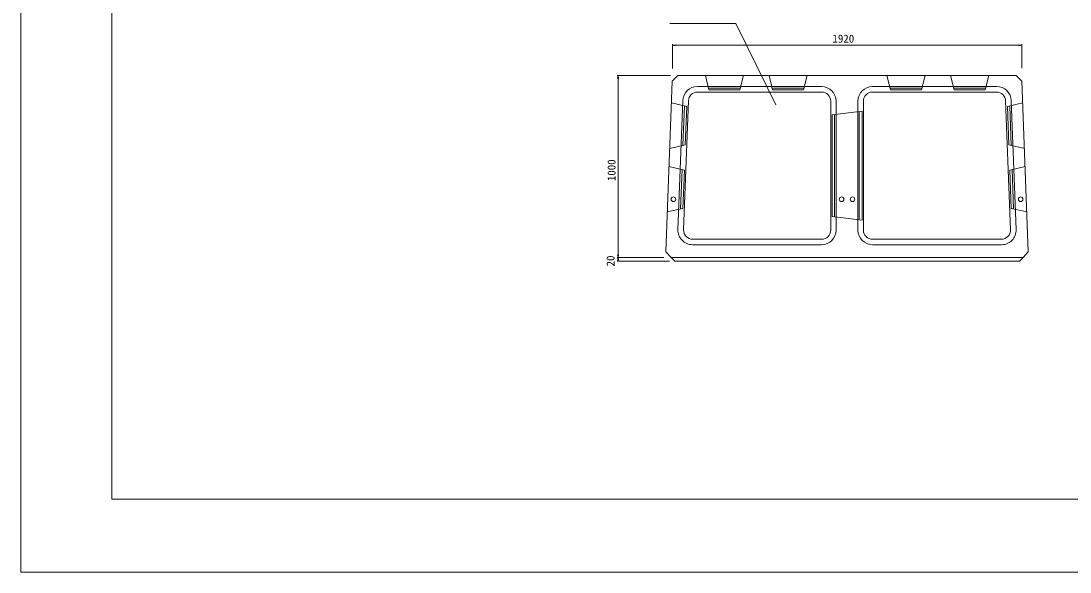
# Model space of a CAD drawing. Units: millimetres on the paper. Extents: x -6 to 835, y 0 to 594.
# Drawn here: x -5.8 to 282.5, y 0.4 to 152 of the extents above; entities that cross this region are included whole.
import ezdxf
from ezdxf.enums import TextEntityAlignment as Align

# ---------------------------------------------------------------- set-up
doc = ezdxf.new("R2010")
doc.units = ezdxf.units.MM
for name, color, linetype, lineweight in [('0_2', 7, 'Continuous', 18), ('D-STR-DIM（寸法）', 7, 'Continuous', 18), ('D-STR-STRn（構造物）', 7, 'Continuous', 18), ('D-STR-TXT（文字）', 2, 'Continuous', 18), ('D-STR（構造物外形線）', 1, 'Continuous', 18), ('D-TTL(外枠）', 2, 'Continuous', 18), ('DEFPOINTS_3', 8, 'Continuous', 18)]:
    doc.layers.add(name, color=color, linetype=linetype, lineweight=lineweight)
doc.styles.add('ＭＳ ゴシック', font='')
doc.styles.get('ＭＳ ゴシック').set_extended_font_data('MS Gothic')

msp = doc.modelspace()

# ---------------------------------------------------------------- linework, layer by layer
at = {"layer": '0_2'}
for p, q in [((173.195, 145.335), (173.945, 145.46)), ((173.945, 145.21), (173.195, 145.335)), ((268.443, 145.46), (269.193, 145.335)), ((269.193, 145.335), (268.443, 145.21)), ((158.149, 136.219), (158.274, 136.969)), ((158.274, 136.969), (158.399, 136.219)), ((158.274, 86.969), (158.149, 87.719)), ((158.149, 86.219), (158.274, 86.969)), ((158.274, 85.969), (158.149, 86.719)), ((158.399, 87.719), (158.274, 86.969)), ((158.274, 86.969), (158.399, 86.219)), ((158.399, 86.719), (158.274, 85.969))]:
    msp.add_line(p, q, dxfattribs=at)
at = {"layer": '0_2', "color": 9}
for p, q in [((173.195, 145.335), (173.295, 145.335)), ((269.193, 145.335), (269.093, 145.335)), ((158.274, 136.969), (158.274, 136.869)), ((158.274, 86.969), (158.274, 87.069)), ((158.274, 86.969), (158.274, 86.869)), ((158.274, 85.969), (158.274, 86.069))]:
    msp.add_line(p, q, dxfattribs=at)
at = {"layer": 'D-STR-DIM（寸法）'}
for p, q in [((173.195, 138.969), (173.195, 145.585)), ((173.295, 145.335), (269.093, 145.335)), ((269.193, 139.025), (269.193, 145.585)), ((172.695, 136.969), (158.024, 136.969)), ((158.274, 136.869), (158.274, 87.069)), ((170.82, 86.969), (158.024, 86.969)), ((170.82, 86.969), (158.024, 86.969)), ((158.274, 86.869), (158.274, 86.069)), ((172.422, 85.969), (158.024, 85.969))]:
    msp.add_line(p, q, dxfattribs=at)
at = {"layer": 'D-STR-TXT（文字）'}
for p, q in [((190.616, 151.286), (172.461, 151.286)), ((201.584, 128.934), (190.616, 151.286))]:
    msp.add_line(p, q, dxfattribs=at)
at = {"layer": 'D-STR（構造物外形線）'}
for p, q in [((173.139, 135.47), (174.695, 136.969)), ((174.695, 136.969), (267.695, 136.969)), ((182.245, 136.969), (183.245, 133.069)), ((191.745, 133.069), (192.745, 136.969)), ((199.745, 136.969), (200.745, 133.069)), ((209.245, 133.069), (210.245, 136.969)), ((232.145, 136.969), (233.145, 133.069)), ((241.645, 133.069), (242.645, 136.969)), ((249.645, 136.969), (250.645, 133.069)), ((259.145, 133.069), (260.145, 136.969)), ((267.695, 136.969), (269.251, 135.47)), ((171.376, 88.468), (173.139, 135.47)), ((180.048, 133.969), (214.195, 133.969)), ((183.129, 133.519), (191.86, 133.519)), ((183.245, 133.069), (191.745, 133.069)), ((200.629, 133.519), (209.36, 133.519)), ((200.745, 133.069), (209.245, 133.069)), ((228.195, 133.969), (262.342, 133.969)), ((233.029, 133.519), (241.76, 133.519)), ((233.145, 133.069), (241.645, 133.069)), ((250.529, 133.519), (259.26, 133.519)), ((250.645, 133.069), (259.145, 133.069)), ((269.251, 135.47), (271.014, 88.468)), ((174.719, 94.619), (176.05, 130.119)), ((176.273, 94.563), (177.605, 130.063)), ((180.103, 132.469), (214.195, 132.469)), ((216.695, 94.469), (216.695, 129.969)), ((218.195, 94.469), (218.195, 129.969)), ((224.195, 94.469), (224.195, 129.969)), ((225.695, 94.469), (225.695, 129.969)), ((228.195, 132.469), (262.287, 132.469)), ((264.785, 130.063), (266.116, 94.563)), ((266.339, 130.119), (267.67, 94.619)), ((172.914, 129.469), (177.139, 128.469)), ((176.089, 117.816), (176.495, 128.621)), ((176.746, 117.969), (177.139, 128.469)), ((217.095, 126.219), (225.32, 127.219)), ((224.57, 97.31), (224.57, 127.128)), ((225.32, 97.219), (225.32, 127.219)), ((265.25, 128.469), (269.476, 129.469)), ((265.25, 128.469), (265.644, 117.969)), ((265.895, 128.621), (266.3, 117.816)), ((217.095, 98.219), (217.095, 126.219)), ((217.745, 98.14), (217.745, 126.298)), ((172.445, 116.969), (176.746, 117.969)), ((265.644, 117.969), (269.945, 116.969)), ((172.257, 111.969), (176.483, 110.969)), ((175.433, 100.316), (175.838, 111.121)), ((176.089, 100.469), (176.483, 110.969)), ((265.907, 110.969), (270.132, 111.969)), ((265.907, 110.969), (266.3, 100.469)), ((266.551, 111.121), (266.956, 100.316)), ((171.789, 99.469), (176.089, 100.469)), ((217.095, 98.219), (225.32, 97.219)), ((266.3, 100.469), (270.601, 99.469)), ((178.716, 90.469), (214.195, 90.469)), ((178.772, 91.969), (214.195, 91.969)), ((228.195, 91.969), (263.618, 91.969)), ((228.195, 90.469), (263.673, 90.469)), ((171.376, 88.468), (172.82, 86.969)), ((172.82, 86.969), (269.57, 86.969)), ((172.82, 86.969), (173.82, 85.969)), ((268.57, 85.969), (269.57, 86.969)), ((269.57, 86.969), (271.014, 88.468)), ((173.82, 85.969), (268.57, 85.969))]:
    msp.add_line(p, q, dxfattribs=at)
for centre in [(173.476, 102.969), (219.695, 102.969), (222.695, 102.969), (268.914, 102.969)]:
    msp.add_circle(centre, 0.637, dxfattribs=at)
for centre, radius, start, end in [((180.048, 129.969), 4, 90, 177.85306), ((214.195, 129.969), 4, 0, 90), ((228.195, 129.969), 4, 90, 180), ((262.342, 129.969), 4, 2.14694, 90), ((180.103, 129.969), 2.5, 90, 177.85206), ((214.195, 129.969), 2.5, 0, 90), ((228.195, 129.969), 2.5, 90, 180), ((262.287, 129.969), 2.5, 2.14794, 90), ((178.716, 94.469), 4, 177.85234, 270), ((178.772, 94.469), 2.5, 177.8532, 270), ((214.195, 94.469), 4, 270, 0), ((214.195, 94.469), 2.5, 270, 0), ((228.195, 94.469), 4, 180, 270), ((228.195, 94.469), 2.5, 180, 270), ((263.618, 94.469), 2.5, 270, 2.14794), ((263.673, 94.469), 4, 270, 2.14766)]:
    msp.add_arc(centre, radius, start, end, dxfattribs=at)
at = {"layer": 'D-TTL(外枠）'}
for p, q in [((19.155, 20.437), (19.155, 574.437)), ((814.155, 20.437), (19.155, 20.437))]:
    msp.add_line(p, q, dxfattribs=at)
at = {"layer": 'DEFPOINTS_3'}
for q in [(-5.845, 594.437), (835.155, 0.437)]:
    msp.add_line((-5.845, 0.437), q, dxfattribs=at)

# ---------------------------------------------------------------- texts
at = {"layer": 'D-STR-STRn（構造物）', "style": 'ＭＳ ゴシック'}
msp.add_text('1920', height=2.199, dxfattribs=at).set_placement((217.181, 145.385), align=Align.BOTTOM_LEFT)
for s, p in [('1000', (158.224, 107.956)), ('20', (157.949, 84.504))]:
    msp.add_text(s, height=2.199, rotation=90, dxfattribs=at).set_placement(p, align=Align.BOTTOM_LEFT)

doc.saveas('drawing.dxf')
